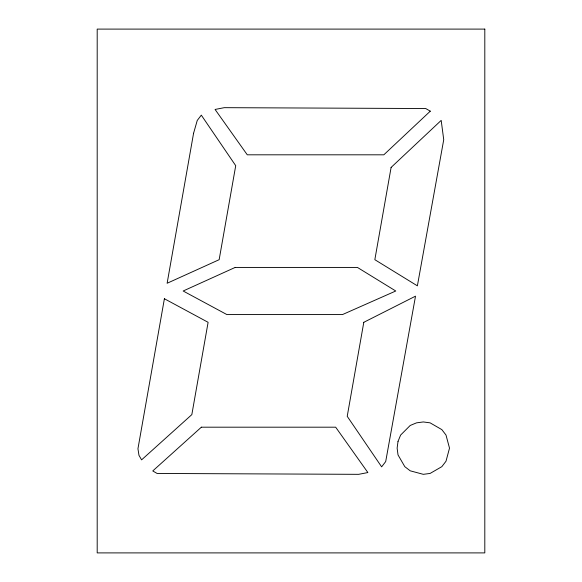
<?xml version="1.0" encoding="UTF-8"?>
<svg xmlns="http://www.w3.org/2000/svg" width="582" height="582" viewBox="0 0 582 582"><rect width="100%" height="100%" fill="white"/><g stroke="black" fill="none" stroke-linecap="round" stroke-linejoin="round"><path stroke-width="0.87" d="M398.023 441.36L397.128 448.14L398.023 454.92L404.803 466.662L410.223 470.823L423.318 474.33L430.098 473.435L441.84 466.662L446.001 461.235L449.508 448.14L446.001 435.045L441.84 429.618L430.098 422.845L423.318 421.95L416.545 422.845L410.223 425.457L400.642 435.045L398.023 441.36M164.393 298.741L137.949 448.737L138.967 455.32L141.593 459.86L191.834 414.617L208.109 322.312L164.393 298.741M193.573 133.263L167.129 283.259L219.152 259.688L235.725 165.681L201.307 115.149L197.247 120.445L193.573 133.263M363.794 322.312L347.221 416.319L381.639 466.851L385.699 461.555L415.519 296.158L363.794 322.312M391.104 167.427L374.837 259.688L417.381 285.842L443.731 139.702L441.185 120.394L391.104 167.427M430.294 111.169L383.822 154.812L247.277 154.812L215.071 109.452L224.274 107.67L425.733 108.536L430.294 111.169M201.357 427.188L152.76 470.947L157.104 473.457L358.672 474.33L367.875 472.548L335.668 427.188L201.357 427.188M235.179 267.429L183.155 291L226.871 314.571L342.5 314.571L395.76 291L357.421 267.429L235.179 267.429M484.806 29.1L97.194 29.1L97.194 552.9L484.806 552.9L484.806 29.1"/></g></svg>
